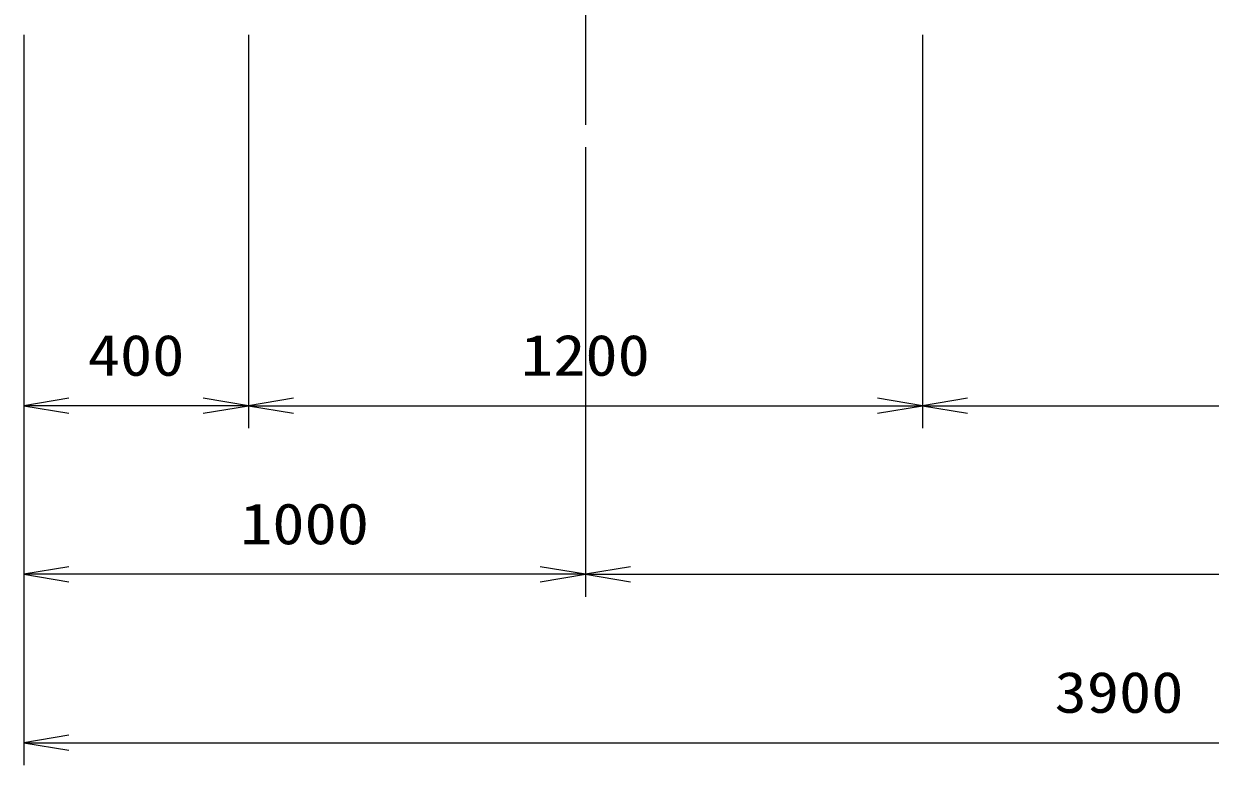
# Model space of a CAD drawing. Units: millimetres at full size. Extents: x 0 to 33600, y 55520 to 79280.
# Drawn here: x 12650 to 14763, y 65062 to 66382 of the extents above; entities that cross this region are included whole.
import ezdxf
from ezdxf.enums import TextEntityAlignment as Align

# ---------------------------------------------------------------- set-up
doc = ezdxf.new("R2010")
doc.units = ezdxf.units.MM
doc.header["$LTSCALE"] = 80.0044
doc.linetypes.add('CHAIN', pattern=[18.5, 12, -1.5, 3.5, -1.5])
doc.layers.add('0_2', color=4, linetype='Continuous', lineweight=13)
doc.layers.add('寸法', color=6, linetype='Continuous', lineweight=13)
doc.styles.add('ＭＳ ゴシック', font='')
doc.styles.get('ＭＳ ゴシック').set_extended_font_data('MS Gothic')

# ---------------------------------------------------------------- blocks, each defined once
blk = doc.blocks.new('open_arrow')
at = {"color": 0, "linetype": 'Continuous', "lineweight": -2}
blk.add_lwpolyline([(7.5, 1.25), (0, 0), (7.5, -1.25)], dxfattribs=at)

msp = doc.modelspace()

# ---------------------------------------------------------------- linework, layer by layer
at = {"layer": '0_2', "color": 2, "linetype": 'CHAIN'}
msp.add_line((13650, 67485), (13650, 66202), dxfattribs=at)
at = {"layer": '寸法'}
for p, q in [((12650, 66362), (12650, 65062)), ((12650, 66362), (12650, 65362)), ((12650, 66362), (12650, 65662)), ((13050, 66362), (13050, 65662)), ((13050, 66362), (13050, 65662)), ((14250, 66362), (14250, 65662)), ((14250, 66362), (14250, 65662)), ((13650, 66162), (13650, 65362)), ((13650, 66162), (13650, 65362)), ((13050, 65702), (12650, 65702)), ((13050, 65702), (14250, 65702)), ((14250, 65702), (16550, 65702)), ((13650, 65402), (12650, 65402)), ((13650, 65402), (16550, 65402)), ((12650, 65102), (16550, 65102))]:
    msp.add_line(p, q, dxfattribs=at)

# ---------------------------------------------------------------- block references
at = {"layer": '寸法', "xscale": 10.7, "yscale": 10.7}
for p in [(12650, 65702), (13050, 65702), (14250, 65702), (12650, 65402), (13650, 65402), (12650, 65102)]:
    msp.add_blockref('open_arrow', p, dxfattribs=at)
at = {"layer": '寸法', "xscale": 10.7, "yscale": 10.7, "rotation": 180}
for p in [(13050, 65702), (14250, 65702), (13650, 65402)]:
    msp.add_blockref('open_arrow', p, dxfattribs=at)

# ---------------------------------------------------------------- texts
at = {"layer": '寸法', "style": 'ＭＳ ゴシック', "width": 1.15}
for s, p in [('400', (12850, 65792)), ('1200', (13650, 65792)), ('1000', (13150, 65492)), ('3900', (14600, 65192))]:
    msp.add_text(s, height=73.31, dxfattribs=at).set_placement(p, align=Align.MIDDLE_CENTER)

doc.saveas('drawing.dxf')
